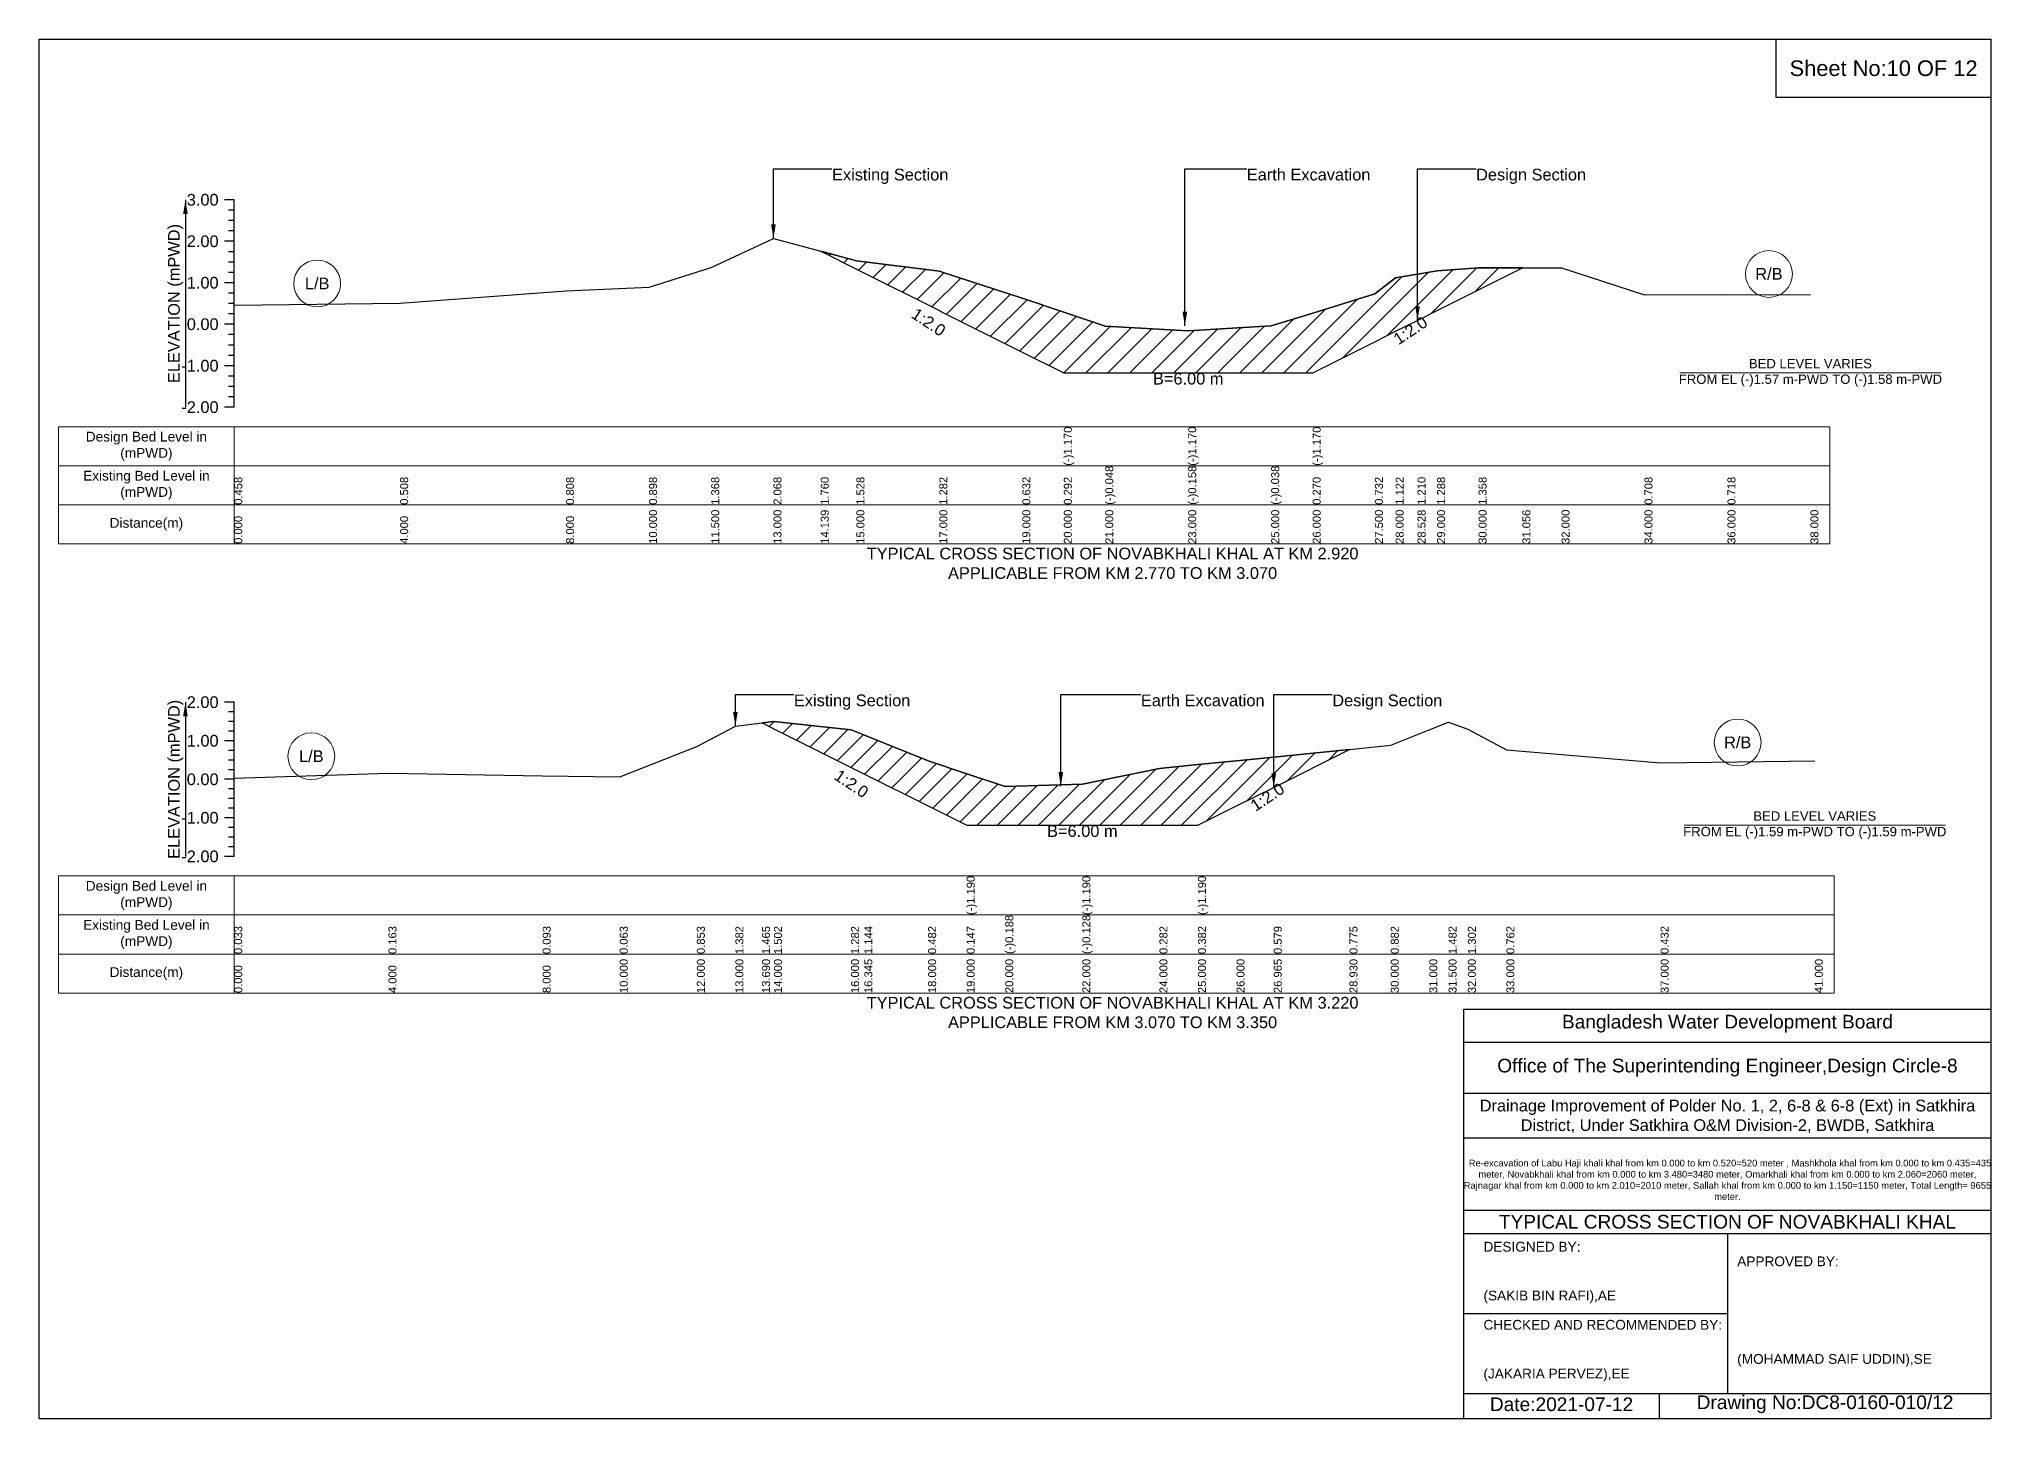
# Model space of a CAD drawing. Header units: inches. Extents: x 91000 to 648000, y -5656 to 141.
# Drawn here: x 340000 to 348000, y -5656 to 0 of the extents above; entities that cross this region are included whole.
import ezdxf

# ---------------------------------------------------------------- set-up
doc = ezdxf.new("R2010")
doc.units = ezdxf.units.IN
doc.header["$LTSCALE"] = 7
doc.header["$MEASUREMENT"] = 0
for name, color, linetype, lineweight in [('Cross section Data Border', 7, 'Continuous', 9), ('Cross Section Labels', 7, 'Continuous', 9), ('Existing_Bed_Level for Xsection', 7, 'Continuous', 25)]:
    doc.layers.add(name, color=color, linetype=linetype, lineweight=lineweight)
doc.styles.get("Standard").update_dxf_attribs({"font": 'arial.ttf'})
doc.dimstyles.get("Standard").update_dxf_attribs({"dimtxt": 0.18, "dimasz": 0.18, "dimexe": 0.18, "dimexo": 0.0625, "dimgap": 0.09, "dimtad": 0, "dimtih": 1, "dimtoh": 1, "dimdec": 4, "dimzin": 0, "dimdsep": 46, "dimtxsty": 'Standard', "dimcen": 0.09, "dimadec": 0, "dimazin": 0, "dimtfac": 1, "dimtdec": 4, "dimtofl": 0, "dimtmove": 0, "dimatfit": 3, "dimfxl": 1, "dimtolj": 1, "dimtzin": 0, "dimarcsym": 0})

msp = doc.modelspace()

# ---------------------------------------------------------------- hatches: boundary and pattern name
at = {"layer": 'Existing_Bed_Level for Xsection'}
h = msp.add_hatch(dxfattribs=at)
h.set_pattern_fill('ANSI31', color=256, scale=510, style=0)
h.paths.add_polyline_path([(343203.7, -869.9), (343350, -943), (343690, -1113), (343701.8, -1119), (344030, -1283), (344200, -1368), (344370, -1368), (344710, -1368), (345050, -1368), (345220, -1368), (345475, -1240.5), (345560, -1198), (345649.8, -1153.2), (345730, -1113), (345900, -1028), (346079.5, -938.3), (345900, -938.3), (345730, -950.2), (345649.8, -963.5), (345560, -978.4), (345475, -1044.7), (345220, -1123.2), (345050, -1175.6), (344710, -1196), (344370, -1177.3), (344200, -1119.5), (344030, -1061.7), (343701.8, -955), (343690, -951.2), (343350, -909.4)])
h = msp.add_hatch(dxfattribs=at)
h.set_pattern_fill('ANSI31', color=256, scale=474, style=0)
h.paths.add_polyline_path([(342963.1, -2802.9), (343012, -2827.3), (343328, -2985.3), (343382.5, -3012.6), (343644, -3143.3), (343802, -3222.3), (343960, -3222.3), (344276, -3222.3), (344592, -3222.3), (344750, -3222.3), (344908, -3143.3), (345060.5, -3067.1), (345370.9, -2911.8), (345060.5, -2942.9), (344908, -2958.1), (344750, -2973.9), (344592, -2989.7), (344276, -3054.5), (343960, -3064), (343802, -3011.1), (343644, -2958.1), (343382.5, -2853.6), (343328, -2831.7), (343012, -2797)])

# ---------------------------------------------------------------- linework, layer by layer
for points in [[(340000, 0), (348000, 0), (348000, -5656), (340000, -5656)], [(347120, 0), (348000, 0), (348000, -240), (347120, -240)]]:
    msp.add_lwpolyline(points, close=True)
for points in [[(345840, -5656), (345840, -3976), (348000, -3976)], [(345840, -4112), (348000, -4112)], [(345840, -4320), (348000, -4320)], [(345840, -4504), (348000, -4504)], [(345840, -4800), (348000, -4800)], [(345840, -4896), (348000, -4896)], [(346920, -4896), (346920, -5552)], [(345840, -5224), (346920, -5224)], [(345840, -5552), (348000, -5552)], [(346640, -5552), (346640, -5656)]]:
    msp.add_lwpolyline(points)
at = {"layer": 'Cross section Data Border'}
for points in [[(340080, -1589.1), (347340, -1589.1), (347340, -2069.1), (340080, -2069.1)], [(340080, -3430.3), (347358, -3430.3), (347358, -3910.3), (340080, -3910.3)]]:
    msp.add_lwpolyline(points, close=True, dxfattribs=at)
for points in [[(340800, -1589.1), (340800, -2069.1)], [(340080, -1749.1), (347340, -1749.1)], [(340080, -1909.1), (347340, -1909.1)], [(340800, -3430.3), (340800, -3910.3)], [(340080, -3590.3), (347358, -3590.3)], [(340080, -3750.3), (347358, -3750.3)]]:
    msp.add_lwpolyline(points, dxfattribs=at)
at = {"layer": 'Cross Section Labels'}
for points in [[(346724.2, -1368), (347795.8, -1368)], [(346742.2, -3222.3), (347813.8, -3222.3)]]:
    msp.add_lwpolyline(points, dxfattribs=at)
for centre in [(347090, -962.9), (341140, -1002), (346962, -2883.1), (341116, -2939.8)]:
    msp.add_circle(centre, 96, dxfattribs=at)
at = {"layer": 'Existing_Bed_Level for Xsection'}
for points in [[(340800, -659.1), (340760, -659.1)], [(340800, -701.6), (340776, -701.6)], [(340800, -1509.1), (340800, -1339.1), (340800, -1169.1), (340800, -999.1), (340800, -829.1), (340800, -659.1)], [(340800, -744.1), (340776, -744.1)], [(340800, -786.6), (340776, -786.6)], [(340800, -829.1), (340760, -829.1)], [(340800, -871.6), (340776, -871.6)], [(340800, -1091.3), (341480, -1082.8), (342160, -1031.8), (342500, -1016.5), (342755, -936.6), (343010, -817.6), (343203.7, -869.9), (343350, -909.4), (343690, -951.2), (343701.8, -955), (344030, -1061.7), (344200, -1119.5), (344200, -1119.5), (344370, -1177.3), (344710, -1196), (344710, -1196), (345050, -1175.6), (345220, -1123.2), (345220, -1123.2), (345475, -1044.7), (345560, -978.4), (345649.8, -963.5), (345730, -950.2), (345900, -938.3), (346079.5, -938.3), (346240, -938.3), (346580, -1048.8), (346920, -1047.1), (347260, -1048.8)], [(340800, -914.1), (340776, -914.1)], [(340800, -956.6), (340776, -956.6)], [(340800, -999.1), (340760, -999.1)], [(340800, -1041.6), (340776, -1041.6)], [(340800, -1084.1), (340776, -1084.1)], [(340800, -1169.1), (340760, -1169.1)], [(340800, -1126.6), (340776, -1126.6)], [(340800, -1211.6), (340776, -1211.6)], [(340800, -1254.1), (340776, -1254.1)], [(340800, -1339.1), (340760, -1339.1)], [(340800, -1296.6), (340776, -1296.6)], [(340800, -1381.6), (340776, -1381.6)], [(340800, -1424.1), (340776, -1424.1)], [(340800, -1509.1), (340760, -1509.1)], [(340800, -1466.6), (340776, -1466.6)], [(340800, -2718.3), (340760, -2718.3)], [(340800, -3350.3), (340800, -3192.3), (340800, -3034.3), (340800, -2876.3), (340800, -2718.3)], [(340800, -2757.8), (340776, -2757.8)], [(340800, -2797.3), (340776, -2797.3)], [(340800, -3029.1), (341432, -3008.5), (342064, -3019.6), (342380, -3024.3), (342696, -2899.5), (342854, -2815.9), (342963.1, -2802.9), (343012, -2797), (343328, -2831.7), (343382.5, -2853.6), (343644, -2958.1), (343802, -3011.1), (343802, -3011.1), (343960, -3064), (344276, -3054.5), (344276, -3054.5), (344592, -2989.7), (344750, -2973.9), (344750, -2973.9), (344908, -2958.1), (345060.5, -2942.9), (345370.9, -2911.8), (345540, -2894.9), (345698, -2831.7), (345777, -2800.1), (345856, -2828.6), (346014, -2913.9), (346646, -2966), (347278, -2958.1)], [(340800, -2876.3), (340760, -2876.3)], [(340800, -2836.8), (340776, -2836.8)], [(340800, -2915.8), (340776, -2915.8)], [(340800, -2955.3), (340776, -2955.3)], [(340800, -3034.3), (340760, -3034.3)], [(340800, -2994.8), (340776, -2994.8)], [(340800, -3073.8), (340776, -3073.8)], [(340800, -3113.3), (340776, -3113.3)], [(340800, -3192.3), (340760, -3192.3)], [(340800, -3152.8), (340776, -3152.8)], [(340800, -3231.8), (340776, -3231.8)], [(340800, -3271.3), (340776, -3271.3)], [(340800, -3350.3), (340760, -3350.3)], [(340800, -3310.8), (340776, -3310.8)]]:
    msp.add_lwpolyline(points, dxfattribs=at)
for points in [[(343203.7, -869.9), (343350, -943), (343690, -1113), (343701.8, -1119), (344030, -1283), (344200, -1368), (344200, -1368), (344370, -1368), (344710, -1368), (344710, -1368), (345050, -1368), (345220, -1368), (345220, -1368), (345475, -1240.5), (345560, -1198), (345649.8, -1153.2), (345730, -1113), (345900, -1028), (346079.5, -938.3), (346079.5, -938.3), (346079.5, -938.3), (345900, -938.3), (345730, -950.2), (345649.8, -963.5), (345560, -978.4), (345475, -1044.7), (345220, -1123.2), (345220, -1123.2), (345050, -1175.6), (344710, -1196), (344710, -1196), (344370, -1177.3), (344200, -1119.5), (344200, -1119.5), (344030, -1061.7), (343701.8, -955), (343690, -951.2), (343350, -909.4)], [(342963.1, -2802.9), (342963.1, -2802.9), (343012, -2827.3), (343328, -2985.3), (343382.5, -3012.6), (343644, -3143.3), (343802, -3222.3), (343802, -3222.3), (343960, -3222.3), (344276, -3222.3), (344276, -3222.3), (344592, -3222.3), (344750, -3222.3), (344750, -3222.3), (344908, -3143.3), (345060.5, -3067.1), (345370.9, -2911.8), (345370.9, -2911.8), (345370.9, -2911.8), (345060.5, -2942.9), (344908, -2958.1), (344750, -2973.9), (344750, -2973.9), (344592, -2989.7), (344276, -3054.5), (344276, -3054.5), (343960, -3064), (343802, -3011.1), (343802, -3011.1), (343644, -2958.1), (343382.5, -2853.6), (343328, -2831.7), (343012, -2797), (342963.1, -2802.9)]]:
    msp.add_lwpolyline(points, close=True, dxfattribs=at)

# ---------------------------------------------------------------- texts
at = {"attachment_point": 5}
for s, insert, char_height in [('Sheet No:10 OF 12', (347560, -120), 64), ('Bangladesh Water Development Board', (346920, -4036), 56), ('Office of The Superintending Engineer,Design Circle-8', (346920, -4216), 56)]:
    msp.add_mtext(s, dxfattribs=dict(at, insert=insert, char_height=char_height))
for s, insert, char_height, width, attachment_point in [('Drainage Improvement of Polder No. 1, 2, 6-8 & 6-8 (Ext) in Satkhira District, Under Satkhira O&M Division-2, BWDB, Satkhira', (346920, -4416), 48, 2240, 5), ('  Re-excavation of Labu Haji khali khal from km 0.000 to km 0.520=520 meter , Mashkhola khal from km 0.000 to km 0.435=435 meter, Novabkhali khal from km 0.000 to km 3.480=3480 meter, Omarkhali khal from km 0.000 to km 2.060=2060 meter, Rajnagar khal from km 0.000 to km 2.010=2010 meter, Sallah khal from km 0.000 to km 1.150=1150 meter, Total Length= 9655 meter. ', (346920, -4676), 27.4148, 2160, 5), ('TYPICAL CROSS SECTION OF NOVABKHALI KHAL', (346920, -4848), 56, 2240, 5), ('DESIGNED BY:^J^J^J(SAKIB BIN RAFI),AE', (345920, -5056), 40, 1120, 4), ('APPROVED BY:^J^J^J^J^J^J(MOHAMMAD SAIF UDDIN),SE', (346960, -5216), 40, 1120, 4), ('CHECKED AND RECOMMENDED BY:^J^J^J(JAKARIA PERVEZ),EE', (345920, -5376), 40, 1120, 4), ('Date:2021-07-12', (346240, -5596), 56, 1120, 5), ('Drawing No:DC8-0160-010/12', (347320, -5596), 56, 1760, 5)]:
    msp.add_mtext(s, dxfattribs=dict(insert=insert, char_height=char_height, width=width, attachment_point=attachment_point))
at = {"layer": 'Cross section Data Border', "char_height": 40, "width": 640, "attachment_point": 5}
for s, insert in [('Design Bed Level in (mPWD)', (340440, -1669.1)), ('Existing Bed Level in (mPWD)', (340440, -1829.1)), ('Distance(m)', (340440, -1989.1)), ('Design Bed Level in (mPWD)', (340440, -3510.3)), ('Existing Bed Level in (mPWD)', (340440, -3670.3)), ('Distance(m)', (340440, -3830.3))]:
    msp.add_mtext(s, dxfattribs=dict(at, insert=insert))
at = {"layer": 'Cross Section Labels'}
for s, insert, char_height, attachment_point in [('Existing Section', (343250, -531.6), 48, 1), ('Earth Excavation', (344950, -531.6), 48, 1), ('Design Section', (345889.8, -531.6), 48, 1), ('R/B', (347090, -962.9), 48, 5), ('L/B', (341140, -1002), 48, 5), ('BED LEVEL VARIES ^JFROM EL (-)1.57 m-PWD TO (-)1.58 m-PWD', (347260, -1368), 38.4, 5), ('B=6.00 m', (344710, -1368), 48, 2), ('TYPICAL CROSS SECTION OF NOVABKHALI KHAL AT KM 2.920^JAPPLICABLE FROM KM 2.770 TO KM 3.070', (344400, -2149.1), 48, 5), ('Existing Section', (343094, -2686.7), 48, 1), ('Earth Excavation', (344516, -2686.7), 48, 1), ('Design Section', (345300.5, -2686.7), 48, 1), ('R/B', (346962, -2883.1), 48, 5), ('L/B', (341116, -2939.8), 48, 5), ('BED LEVEL VARIES ^JFROM EL (-)1.59 m-PWD TO (-)1.59 m-PWD', (347278, -3222.3), 38.4, 5), ('B=6.00 m', (344276, -3222.3), 48, 2), ('TYPICAL CROSS SECTION OF NOVABKHALI KHAL AT KM 3.220^JAPPLICABLE FROM KM 3.070 TO KM 3.350', (344400, -3990.3), 48, 5)]:
    msp.add_mtext(s, dxfattribs=dict(at, insert=insert, char_height=char_height, attachment_point=attachment_point))
at = {"layer": 'Cross Section Labels', "char_height": 48, "attachment_point": 2}
for insert, rotation in [((343659.3, -1140.2), 326.30993), ((345607.3, -1174.4), 33.69007), ((343343, -3032.3), 326.30993), ((345021, -3086.8), 33.69007)]:
    msp.add_mtext('1:2.0', dxfattribs=dict(at, insert=insert, rotation=rotation))
at = {"layer": 'Existing_Bed_Level for Xsection', "char_height": 48, "attachment_point": 6}
for s, insert in [('3.00', (340736, -659.1)), ('2.00', (340736, -829.1)), ('1.00', (340736, -999.1)), ('0.00', (340736, -1169.1)), ('-1.00', (340736, -1339.1)), ('-2.00', (340736, -1509.1)), ('2.00', (340736, -2718.3)), ('1.00', (340736, -2876.3)), ('0.00', (340736, -3034.3)), ('-1.00', (340736, -3192.3)), ('-2.00', (340736, -3350.3))]:
    msp.add_mtext(s, dxfattribs=dict(at, insert=insert))
at = {"layer": 'Existing_Bed_Level for Xsection', "rotation": 90}
for s, insert, char_height, attachment_point in [('ELEVATION (mPWD)', (340560, -1084.1), 48, 5), ('(-)1.170', (344200, -1749.1), 32.8, 1), ('(-)1.170', (344710, -1749.1), 32.8, 1), ('(-)1.170', (345220, -1749.1), 32.8, 1), ('(-)0.048', (344370, -1909.1), 32.8, 1), ('(-)0.158', (344710, -1909.1), 32.8, 1), ('(-)0.038', (345050, -1909.1), 32.8, 1), ('0.458', (340800, -1909.1), 32.8, 1), ('0.508', (341480, -1909.1), 32.8, 1), ('0.808', (342160, -1909.1), 32.8, 1), ('0.898', (342500, -1909.1), 32.8, 1), ('1.368', (342755, -1909.1), 32.8, 1), ('2.068', (343010, -1909.1), 32.8, 1), ('1.760', (343203.7, -1909.1), 32.8, 1), ('1.528', (343350, -1909.1), 32.8, 1), ('1.282', (343690, -1909.1), 32.8, 1), ('0.632', (344030, -1909.1), 32.8, 1), ('0.292', (344200, -1909.1), 32.8, 1), ('0.270', (345220, -1909.1), 32.8, 1), ('0.732', (345475, -1909.1), 32.8, 1), ('1.122', (345560, -1909.1), 32.8, 1), ('1.210', (345649.8, -1909.1), 32.8, 1), ('1.288', (345730, -1909.1), 32.8, 1), ('1.358', (345900, -1909.1), 32.8, 1), ('0.708', (346580, -1909.1), 32.8, 1), ('0.718', (346920, -1909.1), 32.8, 1), ('0.000', (340800, -2069.1), 32.8, 1), ('4.000', (341480, -2069.1), 32.8, 1), ('8.000', (342160, -2069.1), 32.8, 1), ('10.000', (342500, -2069.1), 32.8, 1), ('11.500', (342755, -2069.1), 32.8, 1), ('13.000', (343010, -2069.1), 32.8, 1), ('14.139', (343203.7, -2069.1), 32.8, 1), ('15.000', (343350, -2069.1), 32.8, 1), ('17.000', (343690, -2069.1), 32.8, 1), ('19.000', (344030, -2069.1), 32.8, 1), ('20.000', (344200, -2069.1), 32.8, 1), ('21.000', (344370, -2069.1), 32.8, 1), ('23.000', (344710, -2069.1), 32.8, 1), ('25.000', (345050, -2069.1), 32.8, 1), ('26.000', (345220, -2069.1), 32.8, 1), ('27.500', (345475, -2069.1), 32.8, 1), ('28.000', (345560, -2069.1), 32.8, 1), ('28.528', (345649.8, -2069.1), 32.8, 1), ('29.000', (345730, -2069.1), 32.8, 1), ('30.000', (345900, -2069.1), 32.8, 1), ('31.056', (346079.5, -2069.1), 32.8, 1), ('32.000', (346240, -2069.1), 32.8, 1), ('34.000', (346580, -2069.1), 32.8, 1), ('36.000', (346920, -2069.1), 32.8, 1), ('38.000', (347260, -2069.1), 32.8, 1), ('ELEVATION (mPWD)', (340560, -3034.3), 48, 5), ('(-)1.190', (343802, -3590.3), 32.8, 1), ('(-)1.190', (344276, -3590.3), 32.8, 1), ('(-)1.190', (344750, -3590.3), 32.8, 1), ('(-)0.188', (343960, -3750.3), 32.8, 1), ('(-)0.128', (344276, -3750.3), 32.8, 1), ('0.033', (340800, -3750.3), 32.8, 1), ('0.163', (341432, -3750.3), 32.8, 1), ('0.093', (342064, -3750.3), 32.8, 1), ('0.063', (342380, -3750.3), 32.8, 1), ('0.853', (342696, -3750.3), 32.8, 1), ('1.382', (342854, -3750.3), 32.8, 1), ('1.465', (342963.1, -3750.3), 32.8, 1), ('1.502', (343012, -3750.3), 32.8, 1), ('1.282', (343328, -3750.3), 32.8, 1), ('1.144', (343382.5, -3750.3), 32.8, 1), ('0.482', (343644, -3750.3), 32.8, 1), ('0.147', (343802, -3750.3), 32.8, 1), ('0.282', (344592, -3750.3), 32.8, 1), ('0.382', (344750, -3750.3), 32.8, 1), ('0.579', (345060.5, -3750.3), 32.8, 1), ('0.775', (345370.9, -3750.3), 32.8, 1), ('0.882', (345540, -3750.3), 32.8, 1), ('1.482', (345777, -3750.3), 32.8, 1), ('1.302', (345856, -3750.3), 32.8, 1), ('0.762', (346014, -3750.3), 32.8, 1), ('0.432', (346646, -3750.3), 32.8, 1), ('0.000', (340800, -3910.3), 32.8, 1), ('4.000', (341432, -3910.3), 32.8, 1), ('8.000', (342064, -3910.3), 32.8, 1), ('10.000', (342380, -3910.3), 32.8, 1), ('12.000', (342696, -3910.3), 32.8, 1), ('13.000', (342854, -3910.3), 32.8, 1), ('13.690', (342963.1, -3910.3), 32.8, 1), ('14.000', (343012, -3910.3), 32.8, 1), ('16.000', (343328, -3910.3), 32.8, 1), ('16.345', (343382.5, -3910.3), 32.8, 1), ('18.000', (343644, -3910.3), 32.8, 1), ('19.000', (343802, -3910.3), 32.8, 1), ('20.000', (343960, -3910.3), 32.8, 1), ('22.000', (344276, -3910.3), 32.8, 1), ('24.000', (344592, -3910.3), 32.8, 1), ('25.000', (344750, -3910.3), 32.8, 1), ('26.000', (344908, -3910.3), 32.8, 1), ('26.965', (345060.5, -3910.3), 32.8, 1), ('28.930', (345370.9, -3910.3), 32.8, 1), ('30.000', (345540, -3910.3), 32.8, 1), ('31.000', (345698, -3910.3), 32.8, 1), ('31.500', (345777, -3910.3), 32.8, 1), ('32.000', (345856, -3910.3), 32.8, 1), ('33.000', (346014, -3910.3), 32.8, 1), ('37.000', (346646, -3910.3), 32.8, 1), ('41.000', (347278, -3910.3), 32.8, 1)]:
    msp.add_mtext(s, dxfattribs=dict(at, insert=insert, char_height=char_height, attachment_point=attachment_point))

# ---------------------------------------------------------------- leaders
at = {"layer": 'Cross Section Labels', "annotation_type": 0, "has_hookline": 1, "hookline_direction": 0}
for points, text_width in [([(343010, -817.6), (343010, -531.6), (343249.9, -531.6)], 467.2), ([(344696.1, -1175.1), (344696.1, -531.6), (344949.9, -531.6)], 497), ([(345649.8, -1153.2), (345649.8, -531.6), (345889.7, -531.6)], 441.2), ([(342854, -2815.9), (342854, -2686.7), (343093.9, -2686.7)], 467.2), ([(344187.8, -3061.9), (344187.8, -2686.7), (344515.9, -2686.7)], 497), ([(345060.5, -3067.1), (345060.5, -2686.7), (345300.4, -2686.7)], 441.2)]:
    msp.add_leader(points, dimstyle='Standard', override={"dimasz": 57.6}, dxfattribs=dict(at, text_width=text_width))
at = {"layer": 'Existing_Bed_Level for Xsection'}
for points in [[(340600, -659.1), (340600, -1509.1)], [(340600, -2718.3), (340600, -3350.3)]]:
    msp.add_leader(points, dimstyle='Standard', override={"dimasz": 57.6}, dxfattribs=at)

doc.saveas('drawing.dxf')
